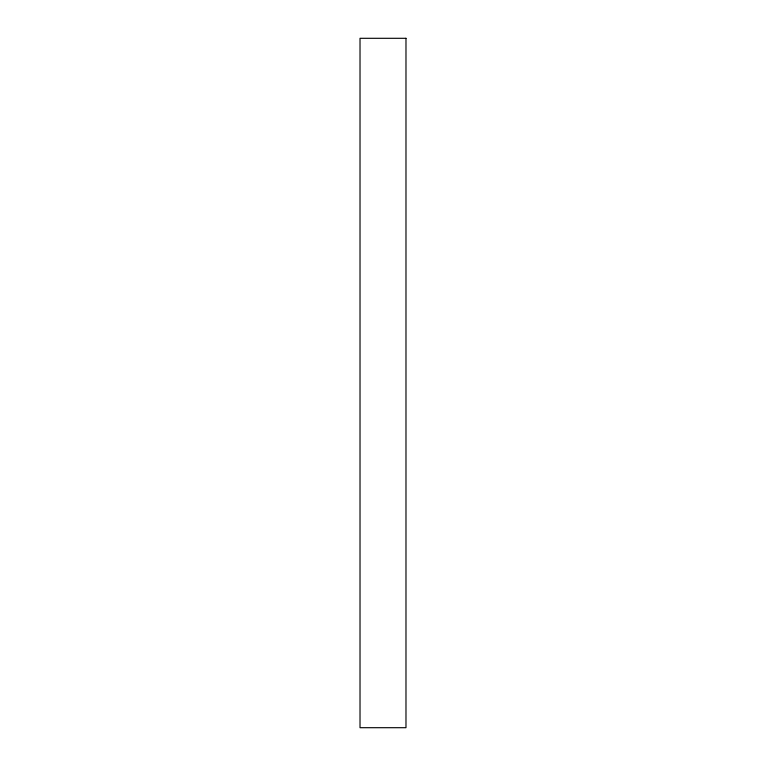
<?xml version="1.0" encoding="UTF-8"?>
<svg xmlns="http://www.w3.org/2000/svg" width="766" height="766" viewBox="0 0 766 766"><rect width="100%" height="100%" fill="white"/><g stroke="black" fill="none" stroke-linecap="round" stroke-linejoin="round"><path stroke-width="1.15" d="M405.98 38.3L360.02 38.3L360.02 727.7L405.98 727.7L405.98 38.3"/></g></svg>
